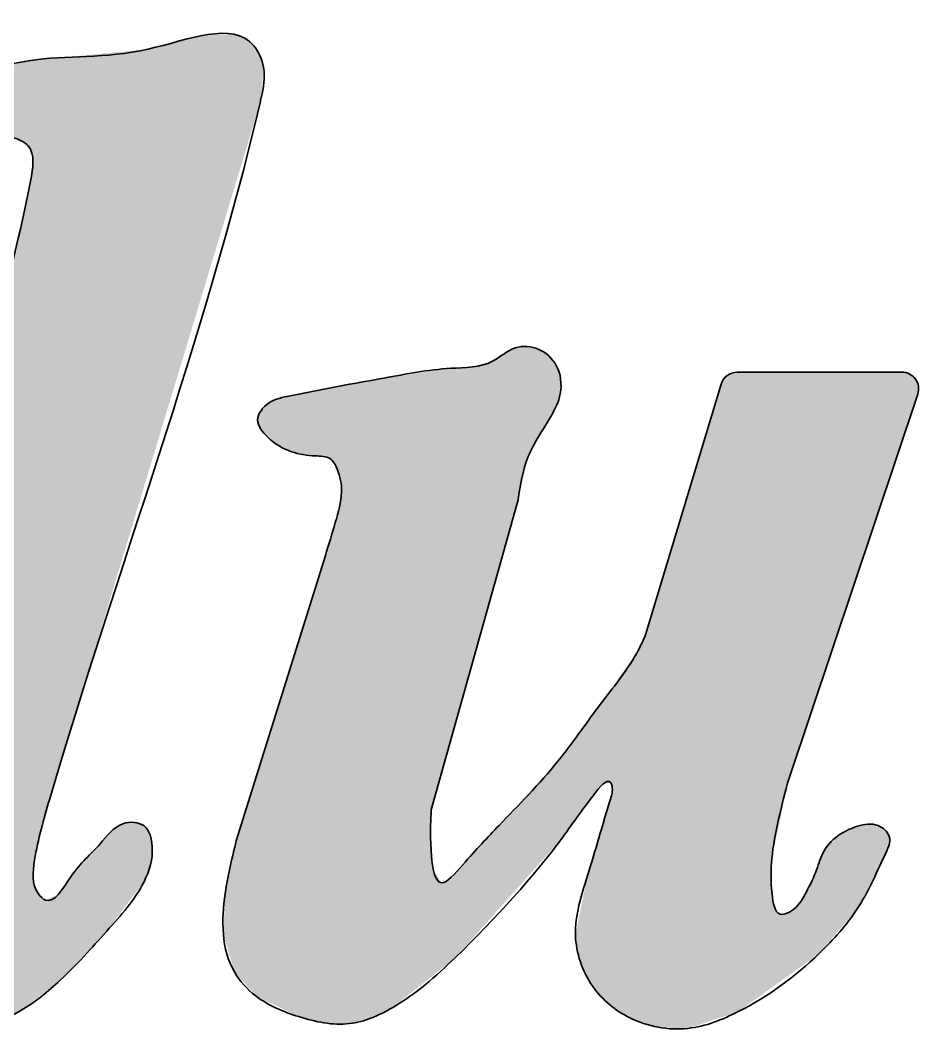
# Model space of a CAD drawing. Extents: x 23 to 417, y 3 to 294.
# Drawn here: x 303.576 to 304.872, y 39.376 to 40.843 of the extents above; entities that cross this region are included whole.
import ezdxf

# ---------------------------------------------------------------- set-up
doc = ezdxf.new("R2010")
doc.units = 0
doc.layers.get('0').update_dxf_attribs({"lineweight": 13})
doc.layers.add('6', color=7, linetype='Continuous', lineweight=13)

# ---------------------------------------------------------------- blocks, each defined once
blk = doc.blocks.new('BLOCK4212')
at = {"color": 6, "lineweight": 5}
for points in [[(303.922, 40.7235), (303.8465, 40.8219), (303.618, 39.7172), (303.7607, 40.801)], [(303.922, 40.7235), (303.9001, 40.8167), (303.8465, 40.8219), (303.8843, 40.8224)], [(303.922, 40.7235), (303.9218, 40.7915), (303.9001, 40.8167), (303.9131, 40.8058)], [(303.5878, 40.7841), (303.5906, 40.6564), (303.7607, 40.801), (303.5939, 40.645)], [(303.618, 39.7172), (303.7607, 40.801), (303.5966, 39.6302), (303.5939, 40.645)], [(303.5452, 40.7735), (303.5497, 40.6771), (303.5878, 40.7841), (303.5648, 40.6735)], [(303.5878, 40.7841), (303.5648, 40.6735), (303.5775, 40.6686)], [(303.5775, 40.6686), (303.5874, 40.6612), (303.5878, 40.7841), (303.5906, 40.6564)], [(303.922, 40.7235), (303.9236, 40.7308), (303.9218, 40.7915), (303.9269, 40.7748)], [(303.5084, 40.7495), (303.5089, 40.6921), (303.5452, 40.7735)], [(303.5089, 40.6921), (303.5211, 40.6846), (303.5452, 40.7735), (303.5497, 40.6771)], [(303.4983, 40.7357), (303.4985, 40.7048), (303.5084, 40.7495), (303.5089, 40.6921)], [(303.4942, 40.7201), (303.4954, 40.7123), (303.4983, 40.7357), (303.4985, 40.7048)], [(303.5966, 39.6302), (303.5939, 40.645), (303.5945, 39.605), (303.592, 40.6174)], [(303.5769, 39.4133), (303.5907, 40.6102), (303.5351, 40.3264), (303.5447, 40.4114)], [(303.5769, 39.4133), (303.5966, 39.5929), (303.5907, 40.6102), (303.5945, 39.605)], [(303.5945, 39.605), (303.592, 40.6174), (303.5907, 40.6102)], [(303.2561, 40.3415), (303.2355, 40.0833), (303.3553, 40.3729), (303.2873, 40.1687)], [(303.2873, 40.1687), (303.3525, 40.2346), (303.3553, 40.3729), (303.4022, 40.2653)], [(303.3553, 40.3729), (303.4022, 40.2653), (303.406, 40.3777), (303.4157, 40.2694)], [(303.4543, 40.3698), (303.406, 40.3777), (303.4265, 40.2695), (303.4157, 40.2694)], [(303.4543, 40.3698), (303.4265, 40.2695), (303.4503, 40.2584), (303.437, 40.2667)], [(303.4543, 40.3698), (303.4503, 40.2584), (303.5245, 40.3223), (303.4603, 40.2467)], [(303.2561, 40.3415), (303.1532, 40.2732), (303.2355, 40.0833), (303.1774, 39.9583)], [(303.4696, 40.1838), (303.5245, 40.3223), (303.4694, 40.2168), (303.4603, 40.2467)], [(303.4609, 40.0675), (303.5119, 39.3861), (303.4696, 40.1838), (303.5245, 40.3223)], [(303.5769, 39.4133), (303.5245, 40.3223), (303.5119, 39.3861)], [(303.5769, 39.4133), (303.5297, 40.3134), (303.5245, 40.3223), (303.5245, 40.3221)], [(303.5769, 39.4133), (303.5327, 40.3099), (303.5297, 40.3134), (303.5318, 40.3106)], [(303.5769, 39.4133), (303.5351, 40.3264), (303.5334, 40.3098), (303.535, 40.3153)], [(303.5769, 39.4133), (303.5334, 40.3098), (303.5327, 40.3099), (303.5331, 40.3098)], [(303.1532, 40.2732), (303.0464, 40.1631), (303.1324, 39.7276), (303.0737, 39.3833)], [(303.1532, 40.2732), (303.1324, 39.7276), (303.1774, 39.9583), (303.1455, 39.8463)], [(302.9644, 40.0385), (302.997, 39.3855), (303.0464, 40.1631), (303.0737, 39.3833)], [(303.4216, 39.9206), (303.4321, 39.3757), (303.4609, 40.0675), (303.5119, 39.3861)], [(302.8947, 39.9031), (302.8954, 39.453), (302.9644, 40.0385)], [(302.8954, 39.453), (302.9535, 39.4036), (302.9644, 40.0385), (302.997, 39.3855)], [(303.4216, 39.9206), (303.3365, 39.7606), (303.3592, 39.4012), (303.3486, 39.4161)], [(303.4216, 39.9206), (303.3592, 39.4012), (303.3857, 39.3825), (303.3724, 39.3893)], [(303.3857, 39.3825), (303.4162, 39.3763), (303.4216, 39.9206), (303.4321, 39.3757)], [(302.8947, 39.9031), (302.8613, 39.7802), (302.8954, 39.453), (302.8694, 39.4961)], [(302.8563, 39.6875), (302.8545, 39.5441), (302.8613, 39.7802), (302.8694, 39.4961)], [(303.3365, 39.7606), (303.2515, 39.6466), (303.304, 39.6121), (303.2738, 39.5506)], [(303.3365, 39.7606), (303.304, 39.6121), (303.3221, 39.6302), (303.3136, 39.6258)], [(303.3365, 39.7606), (303.3221, 39.6302), (303.3247, 39.6265), (303.323, 39.6294)], [(303.3365, 39.7606), (303.3247, 39.6265), (303.3275, 39.6151), (303.327, 39.6176)], [(303.3365, 39.7606), (303.3275, 39.6151), (303.3361, 39.4451), (303.3299, 39.4752)], [(303.3365, 39.7606), (303.3361, 39.4451), (303.3486, 39.4161)], [(303.1584, 39.4158), (303.1324, 39.7276), (303.1234, 39.3937), (303.0737, 39.3833)], [(303.1499, 39.6065), (303.1425, 39.6304), (303.1584, 39.4158), (303.1324, 39.7276)], [(303.7545, 39.5992), (303.7402, 39.6849), (303.7147, 39.6779), (303.7247, 39.683)], [(303.7545, 39.5992), (303.7542, 39.6801), (303.7402, 39.6849), (303.7477, 39.6834)], [(303.7007, 39.5278), (303.7147, 39.6779), (303.6912, 39.654), (303.6984, 39.6624)], [(303.7545, 39.5992), (303.7147, 39.6779), (303.7007, 39.5278)], [(303.7632, 39.667), (303.7542, 39.6801), (303.7638, 39.6234), (303.7545, 39.5992)], [(303.7007, 39.5278), (303.6912, 39.654), (303.6335, 39.4569), (303.6487, 39.6062)], [(303.7632, 39.667), (303.7638, 39.6234), (303.7664, 39.6499)], [(303.2515, 39.6466), (303.2265, 39.6186), (303.2738, 39.5506), (303.1945, 39.5966)], [(303.1635, 39.5916), (303.1499, 39.6065), (303.1897, 39.4463), (303.1584, 39.4158)], [(303.2738, 39.5506), (303.1945, 39.5966), (303.1897, 39.4463), (303.1864, 39.5933)], [(303.6335, 39.4569), (303.6487, 39.6062), (303.6123, 39.5727), (303.6312, 39.5813)], [(303.1635, 39.5916), (303.1897, 39.4463), (303.1704, 39.5903)], [(303.1897, 39.4463), (303.1864, 39.5933), (303.1704, 39.5903)], [(303.6335, 39.4569), (303.6021, 39.5818), (303.5769, 39.4133), (303.5966, 39.5929)], [(303.6335, 39.4569), (303.6123, 39.5727), (303.6021, 39.5818), (303.6069, 39.5763)]]:
    blk.add_solid(points, dxfattribs=at)
blk = doc.blocks.new('BLOCK4216')
at = {"color": 6, "lineweight": 5}
for points in [[(304.2904, 40.3699), (304.2942, 40.1502), (304.3072, 40.3717), (304.3088, 40.2128)], [(304.3072, 40.3717), (304.3088, 40.2128), (304.3239, 40.3676), (304.3415, 40.2709)], [(304.2942, 40.1502), (304.2904, 40.3699), (304.2284, 40.3424), (304.2574, 40.3505)], [(304.3239, 40.3676), (304.3415, 40.2709), (304.3386, 40.3581)], [(304.3492, 40.3445), (304.3386, 40.3581), (304.355, 40.3034), (304.3415, 40.2709)], [(304.2942, 40.1502), (304.2284, 40.3424), (304.169, 39.7032), (304.1971, 40.3403)], [(304.3492, 40.3445), (304.355, 40.3034), (304.3556, 40.3244)], [(304.1134, 39.4177), (304.1971, 40.3403), (304.0831, 39.4028), (304.1012, 40.3262)], [(304.1134, 39.4177), (304.1682, 39.6547), (304.1971, 40.3403), (304.169, 39.7032)], [(304.612, 39.4117), (304.5944, 40.3287), (304.5917, 40.3259), (304.593, 40.3274)], [(304.612, 39.4117), (304.5975, 40.331), (304.5944, 40.3287), (304.5959, 40.3299)], [(304.612, 39.4117), (304.6009, 40.3328), (304.5975, 40.331), (304.5992, 40.332)], [(304.612, 39.4117), (304.6046, 40.334), (304.6009, 40.3328), (304.6028, 40.3335)], [(304.612, 39.4117), (304.6084, 40.3346), (304.6046, 40.334), (304.6065, 40.3344)], [(304.612, 39.4117), (304.6851, 39.7489), (304.6084, 40.3346), (304.6104, 40.3347)], [(304.6104, 40.3347), (304.6851, 39.7489), (304.8479, 40.3347)], [(304.8709, 40.3028), (304.8479, 40.3347), (304.6851, 39.7489)], [(304.8709, 40.3028), (304.8536, 40.334), (304.8479, 40.3347), (304.8508, 40.3346)], [(304.8709, 40.3028), (304.8589, 40.3321), (304.8536, 40.334), (304.8563, 40.3332)], [(304.8709, 40.3028), (304.8637, 40.3289), (304.8589, 40.3321), (304.8614, 40.3306)], [(304.8709, 40.3028), (304.8676, 40.3246), (304.8637, 40.3289), (304.8658, 40.3269)], [(304.0437, 40.316), (303.9656, 40.3004), (304.0017, 40.2139), (303.9675, 40.2198)], [(304.0437, 40.316), (304.0017, 40.2139), (304.0227, 40.21), (304.0129, 40.2132)], [(304.0437, 40.316), (304.0227, 40.21), (304.0313, 40.1993), (304.0261, 40.2071)], [(304.0437, 40.316), (304.0313, 40.1993), (304.0381, 40.1784), (304.0333, 40.1948)], [(304.0437, 40.316), (304.0381, 40.1784), (304.0509, 39.3943), (304.0395, 40.162)], [(304.0437, 40.316), (304.0509, 39.3943), (304.1012, 40.3262)], [(304.1012, 40.3262), (304.0509, 39.3943), (304.0831, 39.4028)], [(304.4962, 39.3891), (304.539, 39.3875), (304.4782, 39.9554), (304.5872, 40.3175)], [(304.612, 39.4117), (304.5878, 40.3193), (304.539, 39.3875), (304.5872, 40.3175)], [(304.612, 39.4117), (304.5895, 40.3228), (304.5878, 40.3193), (304.5886, 40.3211)], [(304.612, 39.4117), (304.5917, 40.3259), (304.5895, 40.3228), (304.5905, 40.3244)], [(304.8709, 40.3028), (304.8704, 40.3196), (304.8676, 40.3246), (304.8691, 40.3222)], [(304.8704, 40.3196), (304.8709, 40.3028), (304.8713, 40.3169), (304.8716, 40.3055)], [(304.8713, 40.3169), (304.8716, 40.3055), (304.8719, 40.3141), (304.8721, 40.3084)], [(304.8719, 40.3141), (304.8721, 40.3084), (304.8721, 40.3112)], [(303.9495, 40.2282), (303.9675, 40.2198), (303.9495, 40.2969), (303.9656, 40.3004)], [(303.9233, 40.2791), (303.9275, 40.2465), (303.9343, 40.2898), (303.933, 40.2409)], [(303.9495, 40.2282), (303.9495, 40.2969), (303.933, 40.2409), (303.9343, 40.2898)], [(303.9185, 40.2659), (303.9196, 40.2591), (303.9233, 40.2791), (303.9275, 40.2465)], [(304.0162, 40.0701), (304.0509, 39.3943), (304.0305, 40.1176), (304.0395, 40.162)], [(303.9778, 39.4045), (304.0162, 40.0701), (303.9158, 39.4344), (303.8877, 39.6583)], [(303.9778, 39.4045), (304.0143, 39.3955), (304.0162, 40.0701), (304.0509, 39.3943)], [(304.4962, 39.3891), (304.4782, 39.9554), (304.4553, 39.4028), (304.4685, 39.9349)], [(304.4685, 39.9349), (304.4102, 39.8517), (304.4276, 39.7422), (304.4164, 39.74)], [(304.4685, 39.9349), (304.4276, 39.7422), (304.4302, 39.7323), (304.4297, 39.7371)], [(304.4685, 39.9349), (304.4302, 39.7323), (304.4553, 39.4028)], [(304.4102, 39.8517), (304.352, 39.7735), (304.4023, 39.7233), (304.3574, 39.6618)], [(304.4102, 39.8517), (304.4023, 39.7233), (304.4164, 39.74)], [(304.3574, 39.6618), (304.352, 39.7735), (304.2139, 39.623), (304.2667, 39.6805)], [(304.612, 39.4117), (304.6606, 39.5815), (304.6851, 39.7489), (304.6603, 39.6327)], [(304.4274, 39.7184), (304.4553, 39.4028), (304.4288, 39.723), (304.4302, 39.7323)], [(304.3941, 39.607), (304.4022, 39.4477), (304.4274, 39.7184)], [(304.4022, 39.4477), (304.426, 39.422), (304.4274, 39.7184), (304.4553, 39.4028)], [(304.8063, 39.6822), (304.7914, 39.6813), (304.8232, 39.637), (304.784, 39.6793)], [(304.8232, 39.637), (304.8135, 39.6804), (304.8063, 39.6822)], [(304.7835, 39.5601), (304.7591, 39.6677), (304.7459, 39.6571)], [(304.8232, 39.637), (304.784, 39.6793), (304.7835, 39.5601), (304.7591, 39.6677)], [(304.829, 39.6509), (304.8236, 39.6739), (304.8232, 39.637), (304.8135, 39.6804)], [(304.8297, 39.6643), (304.8273, 39.6693), (304.829, 39.6509), (304.8236, 39.6739)], [(303.9158, 39.4344), (303.8877, 39.6583), (303.8849, 39.469), (303.8717, 39.5824)], [(304.1134, 39.4177), (304.2038, 39.4898), (304.1682, 39.6547), (304.1718, 39.6172)], [(304.3574, 39.6618), (304.2139, 39.623), (304.2038, 39.4898), (304.2099, 39.6185)], [(304.7356, 39.6438), (304.7835, 39.5601), (304.7459, 39.6571)], [(304.7356, 39.6438), (304.7249, 39.6164), (304.7835, 39.5601), (304.7287, 39.4958)], [(304.2038, 39.4898), (304.1869, 39.5981), (304.1718, 39.6172), (304.1837, 39.5976)], [(304.2038, 39.4898), (304.2099, 39.6185), (304.1869, 39.5981), (304.194, 39.6023)], [(304.7287, 39.4958), (304.7249, 39.6164), (304.7026, 39.5712), (304.7098, 39.5839)], [(304.3941, 39.607), (304.377, 39.5224), (304.4022, 39.4477), (304.3841, 39.4834)], [(303.8849, 39.469), (303.8717, 39.5824), (303.8691, 39.5234)], [(304.612, 39.4117), (304.6673, 39.556), (304.6606, 39.5815), (304.6639, 39.563)], [(304.7287, 39.4958), (304.7026, 39.5712), (304.6821, 39.5537), (304.6923, 39.5599)], [(304.612, 39.4117), (304.7287, 39.4958), (304.6673, 39.556), (304.6696, 39.5537)], [(304.7287, 39.4958), (304.6821, 39.5537), (304.6696, 39.5537), (304.6723, 39.5523)]]:
    blk.add_solid(points, dxfattribs=at)
blk = doc.blocks.new('BLOCK4245')
at = {"color": 6, "lineweight": 5}
for points in [[(303.922, 40.7235), (303.8465, 40.8219), (303.618, 39.7172), (303.7607, 40.801)], [(303.922, 40.7235), (303.9001, 40.8167), (303.8465, 40.8219), (303.8843, 40.8224)], [(303.922, 40.7235), (303.9218, 40.7915), (303.9001, 40.8167), (303.9131, 40.8058)], [(303.5878, 40.7841), (303.5906, 40.6564), (303.7607, 40.801), (303.5939, 40.645)], [(303.618, 39.7172), (303.7607, 40.801), (303.5966, 39.6302), (303.5939, 40.645)], [(303.5452, 40.7735), (303.5497, 40.6771), (303.5878, 40.7841), (303.5648, 40.6735)], [(303.5878, 40.7841), (303.5648, 40.6735), (303.5775, 40.6686)], [(303.5775, 40.6686), (303.5874, 40.6612), (303.5878, 40.7841), (303.5906, 40.6564)], [(303.922, 40.7235), (303.9236, 40.7308), (303.9218, 40.7915), (303.9269, 40.7748)], [(303.5084, 40.7495), (303.5089, 40.6921), (303.5452, 40.7735)], [(303.5089, 40.6921), (303.5211, 40.6846), (303.5452, 40.7735), (303.5497, 40.6771)], [(303.4983, 40.7357), (303.4985, 40.7048), (303.5084, 40.7495), (303.5089, 40.6921)], [(303.4942, 40.7201), (303.4954, 40.7123), (303.4983, 40.7357), (303.4985, 40.7048)], [(303.5966, 39.6302), (303.5939, 40.645), (303.5945, 39.605), (303.592, 40.6174)], [(303.5769, 39.4133), (303.5907, 40.6102), (303.5351, 40.3264), (303.5447, 40.4114)], [(303.5769, 39.4133), (303.5966, 39.5929), (303.5907, 40.6102), (303.5945, 39.605)], [(303.5945, 39.605), (303.592, 40.6174), (303.5907, 40.6102)], [(303.2561, 40.3415), (303.2355, 40.0833), (303.3553, 40.3729), (303.2873, 40.1687)], [(303.2873, 40.1687), (303.3525, 40.2346), (303.3553, 40.3729), (303.4022, 40.2653)], [(303.3553, 40.3729), (303.4022, 40.2653), (303.406, 40.3777), (303.4157, 40.2694)], [(303.4543, 40.3698), (303.406, 40.3777), (303.4265, 40.2695), (303.4157, 40.2694)], [(303.4543, 40.3698), (303.4265, 40.2695), (303.4503, 40.2584), (303.437, 40.2667)], [(303.4543, 40.3698), (303.4503, 40.2584), (303.5245, 40.3223), (303.4603, 40.2467)], [(303.2561, 40.3415), (303.1532, 40.2732), (303.2355, 40.0833), (303.1774, 39.9583)], [(303.4696, 40.1838), (303.5245, 40.3223), (303.4694, 40.2168), (303.4603, 40.2467)], [(303.4609, 40.0675), (303.5119, 39.3861), (303.4696, 40.1838), (303.5245, 40.3223)], [(303.5769, 39.4133), (303.5245, 40.3223), (303.5119, 39.3861)], [(303.5769, 39.4133), (303.5297, 40.3134), (303.5245, 40.3223), (303.5245, 40.3221)], [(303.5769, 39.4133), (303.5327, 40.3099), (303.5297, 40.3134), (303.5318, 40.3106)], [(303.5769, 39.4133), (303.5351, 40.3264), (303.5334, 40.3098), (303.535, 40.3153)], [(303.5769, 39.4133), (303.5334, 40.3098), (303.5327, 40.3099), (303.5331, 40.3098)], [(303.1532, 40.2732), (303.0464, 40.1631), (303.1324, 39.7276), (303.0737, 39.3833)], [(303.1532, 40.2732), (303.1324, 39.7276), (303.1774, 39.9583), (303.1455, 39.8463)], [(302.9644, 40.0385), (302.997, 39.3855), (303.0464, 40.1631), (303.0737, 39.3833)], [(303.4216, 39.9206), (303.4321, 39.3757), (303.4609, 40.0675), (303.5119, 39.3861)], [(302.8947, 39.9031), (302.8954, 39.453), (302.9644, 40.0385)], [(302.8954, 39.453), (302.9535, 39.4036), (302.9644, 40.0385), (302.997, 39.3855)], [(303.4216, 39.9206), (303.3365, 39.7606), (303.3592, 39.4012), (303.3486, 39.4161)], [(303.4216, 39.9206), (303.3592, 39.4012), (303.3857, 39.3825), (303.3724, 39.3893)], [(303.3857, 39.3825), (303.4162, 39.3763), (303.4216, 39.9206), (303.4321, 39.3757)], [(302.8947, 39.9031), (302.8613, 39.7802), (302.8954, 39.453), (302.8694, 39.4961)], [(302.8563, 39.6875), (302.8545, 39.5441), (302.8613, 39.7802), (302.8694, 39.4961)], [(303.3365, 39.7606), (303.2515, 39.6466), (303.304, 39.6121), (303.2738, 39.5506)], [(303.3365, 39.7606), (303.304, 39.6121), (303.3221, 39.6302), (303.3136, 39.6258)], [(303.3365, 39.7606), (303.3221, 39.6302), (303.3247, 39.6265), (303.323, 39.6294)], [(303.3365, 39.7606), (303.3247, 39.6265), (303.3275, 39.6151), (303.327, 39.6176)], [(303.3365, 39.7606), (303.3275, 39.6151), (303.3361, 39.4451), (303.3299, 39.4752)], [(303.3365, 39.7606), (303.3361, 39.4451), (303.3486, 39.4161)], [(303.1584, 39.4158), (303.1324, 39.7276), (303.1234, 39.3937), (303.0737, 39.3833)], [(303.1499, 39.6065), (303.1425, 39.6304), (303.1584, 39.4158), (303.1324, 39.7276)], [(303.7545, 39.5992), (303.7402, 39.6849), (303.7147, 39.6779), (303.7247, 39.683)], [(303.7545, 39.5992), (303.7542, 39.6801), (303.7402, 39.6849), (303.7477, 39.6834)], [(303.7007, 39.5278), (303.7147, 39.6779), (303.6912, 39.654), (303.6984, 39.6624)], [(303.7545, 39.5992), (303.7147, 39.6779), (303.7007, 39.5278)], [(303.7632, 39.667), (303.7542, 39.6801), (303.7638, 39.6234), (303.7545, 39.5992)], [(303.7007, 39.5278), (303.6912, 39.654), (303.6335, 39.4569), (303.6487, 39.6062)], [(303.7632, 39.667), (303.7638, 39.6234), (303.7664, 39.6499)], [(303.2515, 39.6466), (303.2265, 39.6186), (303.2738, 39.5506), (303.1945, 39.5966)], [(303.1635, 39.5916), (303.1499, 39.6065), (303.1897, 39.4463), (303.1584, 39.4158)], [(303.2738, 39.5506), (303.1945, 39.5966), (303.1897, 39.4463), (303.1864, 39.5933)], [(303.6335, 39.4569), (303.6487, 39.6062), (303.6123, 39.5727), (303.6312, 39.5813)], [(303.1635, 39.5916), (303.1897, 39.4463), (303.1704, 39.5903)], [(303.1897, 39.4463), (303.1864, 39.5933), (303.1704, 39.5903)], [(303.6335, 39.4569), (303.6021, 39.5818), (303.5769, 39.4133), (303.5966, 39.5929)], [(303.6335, 39.4569), (303.6123, 39.5727), (303.6021, 39.5818), (303.6069, 39.5763)]]:
    blk.add_solid(points, dxfattribs=at)
blk = doc.blocks.new('BLOCK4249')
at = {"color": 6, "lineweight": 5}
for points in [[(304.2574, 40.3505), (304.2904, 40.3699), (304.2942, 40.1502), (304.3072, 40.3717)], [(304.2942, 40.1502), (304.3072, 40.3717), (304.3088, 40.2128), (304.3239, 40.3676)], [(304.3088, 40.2128), (304.3239, 40.3676), (304.3415, 40.2709)], [(304.3239, 40.3676), (304.3386, 40.3581), (304.3415, 40.2709), (304.3492, 40.3445)], [(304.2942, 40.1502), (304.169, 39.7032), (304.2284, 40.3424), (304.1971, 40.3403)], [(304.2942, 40.1502), (304.2284, 40.3424), (304.2574, 40.3505)], [(304.3415, 40.2709), (304.3492, 40.3445), (304.355, 40.3034), (304.3556, 40.3244)], [(304.1134, 39.4177), (304.0831, 39.4028), (304.1971, 40.3403), (304.1012, 40.3262)], [(304.1134, 39.4177), (304.1971, 40.3403), (304.169, 39.7032)], [(304.612, 39.4117), (304.5917, 40.3259), (304.5944, 40.3287), (304.593, 40.3274)], [(304.612, 39.4117), (304.5944, 40.3287), (304.5975, 40.331), (304.5959, 40.3299)], [(304.612, 39.4117), (304.5975, 40.331), (304.6009, 40.3328), (304.5992, 40.332)], [(304.612, 39.4117), (304.6009, 40.3328), (304.6046, 40.334), (304.6028, 40.3335)], [(304.612, 39.4117), (304.6046, 40.334), (304.6084, 40.3346), (304.6065, 40.3344)], [(304.612, 39.4117), (304.6084, 40.3346), (304.6851, 39.7489), (304.6104, 40.3347)], [(304.6851, 39.7489), (304.6104, 40.3347), (304.8479, 40.3347)], [(304.8709, 40.3028), (304.6851, 39.7489), (304.8508, 40.3346), (304.8479, 40.3347)], [(304.8709, 40.3028), (304.8508, 40.3346), (304.8563, 40.3332), (304.8536, 40.334)], [(304.8709, 40.3028), (304.8563, 40.3332), (304.8614, 40.3306), (304.8589, 40.3321)], [(304.8709, 40.3028), (304.8614, 40.3306), (304.8658, 40.3269), (304.8637, 40.3289)], [(304.0437, 40.316), (303.9675, 40.2198), (303.9656, 40.3004)], [(304.0437, 40.316), (304.0129, 40.2132), (303.9675, 40.2198), (304.0017, 40.2139)], [(304.0437, 40.316), (304.0261, 40.2071), (304.0129, 40.2132), (304.0227, 40.21)], [(304.0437, 40.316), (304.0333, 40.1948), (304.0261, 40.2071), (304.0313, 40.1993)], [(304.0509, 39.3943), (304.0305, 40.1176), (304.0437, 40.316), (304.0395, 40.162)], [(304.0437, 40.316), (304.0395, 40.162), (304.0333, 40.1948), (304.0381, 40.1784)], [(304.0509, 39.3943), (304.0437, 40.316), (304.0831, 39.4028), (304.1012, 40.3262)], [(304.4962, 39.3891), (304.4685, 39.9349), (304.5872, 40.3175), (304.4782, 39.9554)], [(304.4962, 39.3891), (304.5872, 40.3175), (304.539, 39.3875)], [(304.612, 39.4117), (304.539, 39.3875), (304.5878, 40.3193), (304.5872, 40.3175)], [(304.612, 39.4117), (304.5878, 40.3193), (304.5895, 40.3228), (304.5886, 40.3211)], [(304.612, 39.4117), (304.5895, 40.3228), (304.5917, 40.3259), (304.5905, 40.3244)], [(304.8709, 40.3028), (304.8658, 40.3269), (304.8691, 40.3222), (304.8676, 40.3246)], [(304.8691, 40.3222), (304.8704, 40.3196), (304.8709, 40.3028), (304.8713, 40.3169)], [(304.8709, 40.3028), (304.8713, 40.3169), (304.8716, 40.3055), (304.8719, 40.3141)], [(304.8716, 40.3055), (304.8719, 40.3141), (304.8721, 40.3084), (304.8721, 40.3112)], [(303.9495, 40.2282), (303.9495, 40.2969), (303.9675, 40.2198), (303.9656, 40.3004)], [(303.9275, 40.2465), (303.9196, 40.2591), (303.9343, 40.2898), (303.9233, 40.2791)], [(303.9275, 40.2465), (303.9343, 40.2898), (303.933, 40.2409)], [(303.9495, 40.2282), (303.933, 40.2409), (303.9495, 40.2969), (303.9343, 40.2898)], [(303.9233, 40.2791), (303.9196, 40.2591), (303.9185, 40.2659)], [(304.0509, 39.3943), (304.0143, 39.3955), (304.0305, 40.1176), (304.0162, 40.0701)], [(303.8849, 39.469), (303.8877, 39.6583), (303.9158, 39.4344), (304.0162, 40.0701)], [(303.9158, 39.4344), (304.0162, 40.0701), (303.9778, 39.4045), (304.0143, 39.3955)], [(304.4685, 39.9349), (304.4276, 39.7422), (304.4102, 39.8517), (304.4164, 39.74)], [(304.4685, 39.9349), (304.4302, 39.7323), (304.4276, 39.7422), (304.4297, 39.7371)], [(304.4553, 39.4028), (304.4288, 39.723), (304.4685, 39.9349), (304.4302, 39.7323)], [(304.4553, 39.4028), (304.4685, 39.9349), (304.4962, 39.3891)], [(304.2667, 39.6805), (304.352, 39.7735), (304.3574, 39.6618), (304.4102, 39.8517)], [(304.3574, 39.6618), (304.4102, 39.8517), (304.4023, 39.7233), (304.4164, 39.74)], [(304.612, 39.4117), (304.6851, 39.7489), (304.6606, 39.5815), (304.6603, 39.6327)], [(304.4022, 39.4477), (304.3841, 39.4834), (304.4274, 39.7184), (304.3941, 39.607)], [(304.4022, 39.4477), (304.4274, 39.7184), (304.426, 39.422)], [(304.4553, 39.4028), (304.426, 39.422), (304.4288, 39.723), (304.4274, 39.7184)], [(304.169, 39.7032), (304.1682, 39.6547), (304.1134, 39.4177), (304.1718, 39.6172)], [(304.8232, 39.637), (304.7914, 39.6813), (304.8063, 39.6822)], [(304.8063, 39.6822), (304.8135, 39.6804), (304.8232, 39.637), (304.8236, 39.6739)], [(304.3574, 39.6618), (304.2139, 39.623), (304.2667, 39.6805)], [(304.7459, 39.6571), (304.7591, 39.6677), (304.7835, 39.5601), (304.784, 39.6793)], [(304.7835, 39.5601), (304.784, 39.6793), (304.8232, 39.637), (304.7914, 39.6813)], [(304.8232, 39.637), (304.8236, 39.6739), (304.829, 39.6509), (304.8273, 39.6693)], [(304.829, 39.6509), (304.8273, 39.6693), (304.8297, 39.6643)], [(303.8691, 39.5234), (303.8717, 39.5824), (303.8849, 39.469), (303.8877, 39.6583)], [(304.2038, 39.4898), (304.2099, 39.6185), (304.3574, 39.6618), (304.2139, 39.623)], [(304.7287, 39.4958), (304.7356, 39.6438), (304.7835, 39.5601), (304.7459, 39.6571)], [(304.7098, 39.5839), (304.7249, 39.6164), (304.7287, 39.4958), (304.7356, 39.6438)], [(304.1134, 39.4177), (304.1718, 39.6172), (304.2038, 39.4898), (304.1837, 39.5976)], [(304.1869, 39.5981), (304.194, 39.6023), (304.2038, 39.4898), (304.2099, 39.6185)], [(304.2038, 39.4898), (304.1837, 39.5976), (304.1869, 39.5981)], [(304.3941, 39.607), (304.3841, 39.4834), (304.377, 39.5224)], [(304.612, 39.4117), (304.6606, 39.5815), (304.6673, 39.556), (304.6639, 39.563)], [(304.7287, 39.4958), (304.7026, 39.5712), (304.7098, 39.5839)], [(304.7287, 39.4958), (304.6821, 39.5537), (304.7026, 39.5712), (304.6923, 39.5599)], [(304.612, 39.4117), (304.6673, 39.556), (304.7287, 39.4958), (304.6696, 39.5537)], [(304.7287, 39.4958), (304.6696, 39.5537), (304.6821, 39.5537), (304.6723, 39.5523)]]:
    blk.add_solid(points, dxfattribs=at)

msp = doc.modelspace()

# ---------------------------------------------------------------- linework, layer by layer
at = {"layer": '6', "color": 6, "lineweight": 35, "ltscale": 0.005938}
msp.add_line((304.6104, 40.3347), (304.8479, 40.3347), dxfattribs=at)
msp.add_line((304.6104, 40.3347), (304.8479, 40.3347), dxfattribs=at)
at = {"layer": '6', "color": 6, "lineweight": 35, "ltscale": 0.009453}
msp.add_line((304.5871, 40.3175), (304.4782, 39.9554), dxfattribs=at)
msp.add_line((304.5871, 40.3175), (304.4782, 39.9554), dxfattribs=at)
at = {"layer": '6', "color": 6, "lineweight": 35, "ltscale": 0.014604}
msp.add_line((304.8709, 40.3028), (304.6851, 39.7489), dxfattribs=at)
msp.add_line((304.8709, 40.3028), (304.6851, 39.7489), dxfattribs=at)
at = {"layer": '6', "color": 6, "lineweight": 35, "ltscale": 0.011605}
msp.add_line((304.2942, 40.1502), (304.169, 39.7032), dxfattribs=at)
msp.add_line((304.2942, 40.1502), (304.169, 39.7032), dxfattribs=at)
at = {"layer": '6', "color": 6, "lineweight": 35, "ltscale": 0.010785}
msp.add_line((304.0162, 40.0701), (303.8877, 39.6583), dxfattribs=at)
msp.add_line((304.0162, 40.0701), (303.8877, 39.6583), dxfattribs=at)
at = {"layer": '6', "color": 6, "lineweight": 35}
for centre, start, end in [((304.6104, 40.3105), 90, 163.2607), ((304.6104, 40.3105), 90, 163.2607), ((304.8479, 40.3105), 341.4572, 450), ((304.8479, 40.3105), 341.4572, 450)]:
    msp.add_arc(centre, 0.0242, start, end, dxfattribs=at)
for points, knots in [([(303.5245, 40.3223), (303.5023, 40.3413), (303.4543, 40.3826), (303.3516, 40.3767), (303.248, 40.344), (303.1426, 40.2698), (303.0428, 40.1676), (302.9628, 40.0381), (302.8932, 39.9132), (302.8573, 39.7921), (302.8585, 39.6708), (302.8405, 39.5575), (302.8852, 39.4547), (302.9436, 39.4061), (303.0057, 39.3787), (303.0649, 39.3814), (303.1368, 39.3915), (303.201, 39.4578), (303.2733, 39.5339), (303.2896, 39.5927), (303.3224, 39.6396), (303.3393, 39.5617), (303.3191, 39.5031), (303.3412, 39.4222), (303.3761, 39.3794), (303.4399, 39.3729), (303.5092, 39.382), (303.5791, 39.4105), (303.6416, 39.4614), (303.6984, 39.5255), (303.7533, 39.5859), (303.7707, 39.6418), (303.7598, 39.6852), (303.7164, 39.687), (303.6872, 39.6458), (303.6526, 39.619), (303.6223, 39.561), (303.5915, 39.5908), (303.5973, 39.6458), (303.7039, 40.0182), (303.8431, 40.385), (303.9264, 40.7427), (303.9315, 40.7714), (303.8972, 40.849), (303.742, 40.7809), (303.6194, 40.7961), (303.5179, 40.7686), (303.4876, 40.7208), (303.5128, 40.6791), (303.5538, 40.6795), (303.5994, 40.6596), (303.5809, 40.5496), (303.5498, 40.4398), (303.5341, 40.3619), (303.5355, 40.3024), (303.528, 40.3158), (303.5245, 40.3223)], [0, 0, 0, 0, 0.349354, 0.757994, 1.187189, 1.69639, 2.3291, 2.944213, 3.572123, 4.09742, 4.480131, 5.071765, 5.483342, 5.798057, 5.992493, 6.308614, 6.51794, 6.867376, 7.419728, 7.702287, 7.807834, 7.873924, 8.451036, 8.706695, 8.85449, 9.107086, 9.438896, 9.729691, 10.024067, 10.426944, 10.795883, 11.010405, 11.144922, 11.266836, 11.449599, 11.71335, 11.917257, 11.973872, 12.174894, 12.544152, 16.879079, 16.910224, 17.092019, 17.232233, 17.860896, 18.57718, 18.934611, 19.069414, 19.19971, 19.442866, 19.5488, 19.759619, 20.601192, 20.953692, 21.02274, 21.08608, 21.08608, 21.08608, 21.08608]), ([(303.5245, 40.3223), (303.5023, 40.3413), (303.4543, 40.3826), (303.3516, 40.3767), (303.248, 40.344), (303.1426, 40.2698), (303.0428, 40.1676), (302.9628, 40.0381), (302.8932, 39.9132), (302.8573, 39.7921), (302.8585, 39.6708), (302.8405, 39.5575), (302.8852, 39.4547), (302.9436, 39.4061), (303.0057, 39.3787), (303.0649, 39.3814), (303.1368, 39.3915), (303.201, 39.4578), (303.2733, 39.5339), (303.2896, 39.5927), (303.3224, 39.6396), (303.3393, 39.5617), (303.3191, 39.5031), (303.3412, 39.4222), (303.3761, 39.3794), (303.4399, 39.3729), (303.5092, 39.382), (303.5791, 39.4105), (303.6416, 39.4614), (303.6984, 39.5255), (303.7533, 39.5859), (303.7707, 39.6418), (303.7598, 39.6852), (303.7164, 39.687), (303.6872, 39.6458), (303.6526, 39.619), (303.6223, 39.561), (303.5915, 39.5908), (303.5973, 39.6458), (303.7039, 40.0182), (303.8431, 40.385), (303.9264, 40.7427), (303.9315, 40.7714), (303.8972, 40.849), (303.742, 40.7809), (303.6194, 40.7961), (303.5179, 40.7686), (303.4876, 40.7208), (303.5128, 40.6791), (303.5538, 40.6795), (303.5994, 40.6596), (303.5809, 40.5496), (303.5498, 40.4398), (303.5341, 40.3619), (303.5355, 40.3024), (303.528, 40.3158), (303.5245, 40.3223)], [0, 0, 0, 0, 0.349354, 0.757994, 1.187189, 1.69639, 2.3291, 2.944213, 3.572123, 4.09742, 4.480131, 5.071765, 5.483342, 5.798057, 5.992493, 6.308614, 6.51794, 6.867376, 7.419728, 7.702287, 7.807834, 7.873924, 8.451036, 8.706695, 8.85449, 9.107086, 9.438896, 9.729691, 10.024067, 10.426944, 10.795883, 11.010405, 11.144922, 11.266836, 11.449599, 11.71335, 11.917257, 11.973872, 12.174894, 12.544152, 16.879079, 16.910224, 17.092019, 17.232233, 17.860896, 18.57718, 18.934611, 19.069414, 19.19971, 19.442866, 19.5488, 19.759619, 20.601192, 20.953692, 21.02274, 21.08608, 21.08608, 21.08608, 21.08608]), ([(303.9656, 40.3004), (303.9916, 40.3058), (304.0366, 40.3151), (304.1141, 40.3281), (304.1837, 40.3423), (304.253, 40.3408), (304.2869, 40.3745), (304.326, 40.3711), (304.3545, 40.3446), (304.3591, 40.3043), (304.3373, 40.2611), (304.3044, 40.2155), (304.2975, 40.1717), (304.2942, 40.1502)], [0, 0, 0, 0, 0.328241, 0.569007, 0.968951, 1.220867, 1.378842, 1.517513, 1.65895, 1.830058, 1.975086, 2.249767, 2.514887, 2.514887, 2.514887, 2.514887]), ([(303.9656, 40.3004), (303.9916, 40.3058), (304.0366, 40.3151), (304.1141, 40.3281), (304.1837, 40.3423), (304.253, 40.3408), (304.2869, 40.3745), (304.326, 40.3711), (304.3545, 40.3446), (304.3591, 40.3043), (304.3373, 40.2611), (304.3044, 40.2155), (304.2975, 40.1717), (304.2942, 40.1502)], [0, 0, 0, 0, 0.328241, 0.569007, 0.968951, 1.220867, 1.378842, 1.517513, 1.65895, 1.830058, 1.975086, 2.249767, 2.514887, 2.514887, 2.514887, 2.514887]), ([(303.9656, 40.3004), (303.9547, 40.2985), (303.9344, 40.2948), (303.9113, 40.2655), (303.9353, 40.2357), (303.965, 40.2182), (303.9965, 40.2134), (304.0239, 40.2137), (304.0366, 40.19), (304.0424, 40.1581), (304.0301, 40.1159), (304.021, 40.0858), (304.0162, 40.0701)], [0, 0, 0, 0, 0.13659, 0.255051, 0.374121, 0.540888, 0.684045, 0.772362, 0.848343, 0.986342, 1.173187, 1.377554, 1.377554, 1.377554, 1.377554]), ([(303.9656, 40.3004), (303.9547, 40.2985), (303.9344, 40.2948), (303.9113, 40.2655), (303.9353, 40.2357), (303.965, 40.2182), (303.9965, 40.2134), (304.0239, 40.2137), (304.0366, 40.19), (304.0424, 40.1581), (304.0301, 40.1159), (304.021, 40.0858), (304.0162, 40.0701)], [0, 0, 0, 0, 0.13659, 0.255051, 0.374121, 0.540888, 0.684045, 0.772362, 0.848343, 0.986342, 1.173187, 1.377554, 1.377554, 1.377554, 1.377554]), ([(304.169, 39.7032), (304.1683, 39.6889), (304.1666, 39.6571), (304.1739, 39.5765), (304.2268, 39.6385), (304.2746, 39.6893), (304.3494, 39.7647), (304.4094, 39.8535), (304.4579, 39.9108), (304.4751, 39.9485), (304.4782, 39.9554)], [0, 0, 0, 0, 0.200279, 0.444303, 0.606846, 0.928846, 1.449221, 1.851252, 2.270081, 2.363641, 2.363641, 2.363641, 2.363641]), ([(304.169, 39.7032), (304.1683, 39.6889), (304.1666, 39.6571), (304.1739, 39.5765), (304.2268, 39.6385), (304.2746, 39.6893), (304.3494, 39.7647), (304.4094, 39.8535), (304.4579, 39.9108), (304.4751, 39.9485), (304.4782, 39.9554)], [0, 0, 0, 0, 0.200279, 0.444303, 0.606846, 0.928846, 1.449221, 1.851252, 2.270081, 2.363641, 2.363641, 2.363641, 2.363641]), ([(303.8877, 39.6583), (303.8816, 39.6335), (303.8664, 39.5722), (303.8657, 39.4846), (303.9197, 39.4264), (303.9784, 39.402), (304.0493, 39.3865), (304.1307, 39.4228), (304.2314, 39.512), (304.3386, 39.6316), (304.3847, 39.701), (304.4244, 39.752), (304.4318, 39.7324), (304.4175, 39.6867), (304.3981, 39.6172), (304.3677, 39.5254), (304.3949, 39.4459), (304.4568, 39.3945), (304.5376, 39.3794), (304.6345, 39.4184), (304.7164, 39.4788), (304.7883, 39.5592), (304.8131, 39.6167), (304.836, 39.6635), (304.8121, 39.6856), (304.784, 39.6806), (304.7567, 39.6682), (304.7336, 39.6463), (304.7253, 39.6139), (304.7107, 39.5854), (304.6977, 39.5607), (304.6657, 39.5447), (304.6584, 39.5926), (304.6593, 39.6521), (304.6745, 39.7091), (304.6851, 39.7489)], [0, 0, 0, 0, 0.320042, 0.790828, 0.982064, 1.265809, 1.570231, 1.845197, 2.321908, 3.273129, 3.587251, 3.717571, 3.740107, 3.817957, 4.297399, 4.653252, 4.978296, 5.265339, 5.616301, 5.933249, 6.526499, 6.874633, 7.231641, 7.347351, 7.441438, 7.563335, 7.676537, 7.815016, 7.93603, 8.083914, 8.206705, 8.294674, 8.424454, 8.635671, 9.125729, 9.125729, 9.125729, 9.125729]), ([(303.8877, 39.6583), (303.8816, 39.6335), (303.8664, 39.5722), (303.8657, 39.4846), (303.9197, 39.4264), (303.9784, 39.402), (304.0493, 39.3865), (304.1307, 39.4228), (304.2314, 39.512), (304.3386, 39.6316), (304.3847, 39.701), (304.4244, 39.752), (304.4318, 39.7324), (304.4175, 39.6867), (304.3981, 39.6172), (304.3677, 39.5254), (304.3949, 39.4459), (304.4568, 39.3945), (304.5376, 39.3794), (304.6345, 39.4184), (304.7164, 39.4788), (304.7883, 39.5592), (304.8131, 39.6167), (304.836, 39.6635), (304.8121, 39.6856), (304.784, 39.6806), (304.7567, 39.6682), (304.7336, 39.6463), (304.7253, 39.6139), (304.7107, 39.5854), (304.6977, 39.5607), (304.6657, 39.5447), (304.6584, 39.5926), (304.6593, 39.6521), (304.6745, 39.7091), (304.6851, 39.7489)], [0, 0, 0, 0, 0.320042, 0.790828, 0.982064, 1.265809, 1.570231, 1.845197, 2.321908, 3.273129, 3.587251, 3.717571, 3.740107, 3.817957, 4.297399, 4.653252, 4.978296, 5.265339, 5.616301, 5.933249, 6.526499, 6.874633, 7.231641, 7.347351, 7.441438, 7.563335, 7.676537, 7.815016, 7.93603, 8.083914, 8.206705, 8.294674, 8.424454, 8.635671, 9.125729, 9.125729, 9.125729, 9.125729])]:
    msp.add_open_spline(points, degree=3, knots=knots, dxfattribs=at)

# ---------------------------------------------------------------- block references
at = {"lineweight": 0}
for name in ['BLOCK4212', 'BLOCK4245', 'BLOCK4216', 'BLOCK4249']:
    msp.add_blockref(name, (0, 0), dxfattribs=at)

doc.saveas('drawing.dxf')
